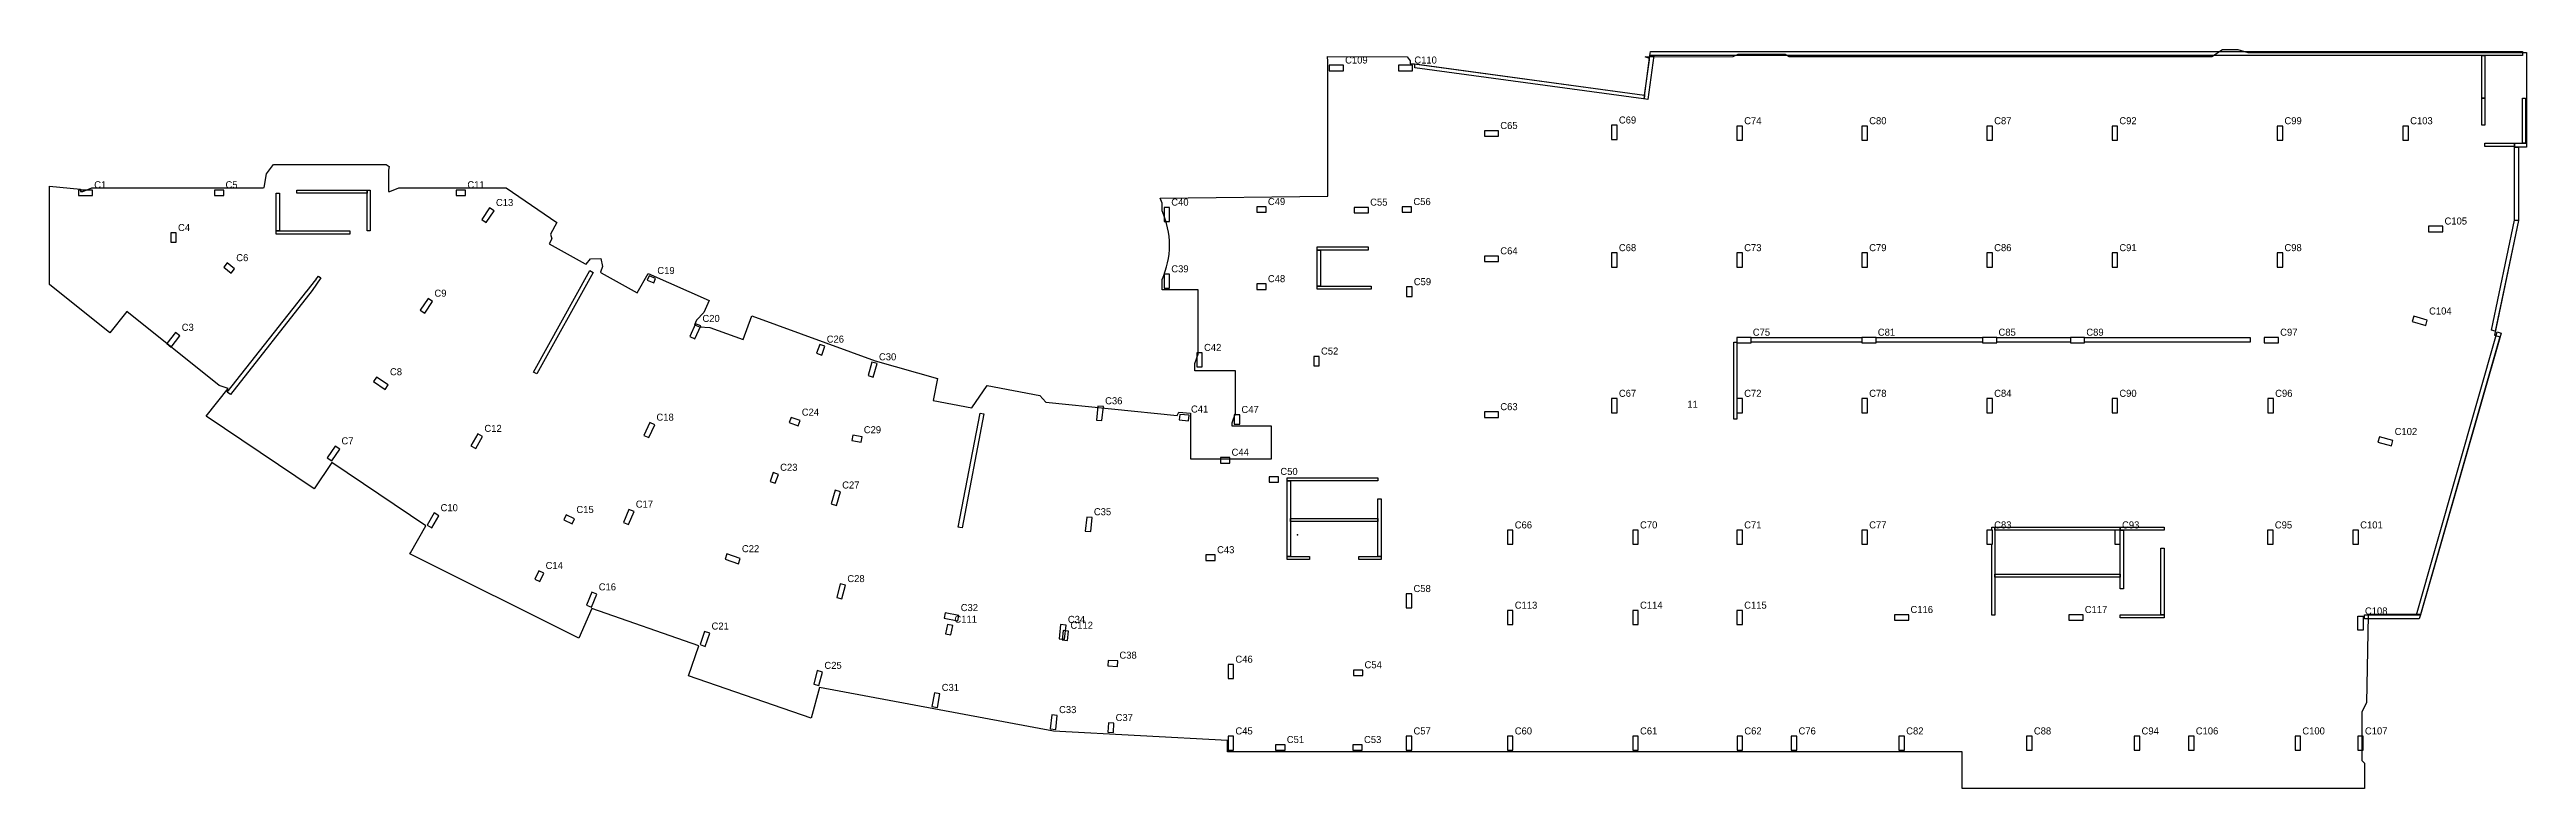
# Model space of a CAD drawing. Header units: inches. Extents: x 3282 to 9618, y 5323 to 56288.
# Drawn here: x 3290 to 9617, y 54401 to 56288 of the extents above; entities that cross this region are included whole.
import ezdxf

# ---------------------------------------------------------------- set-up
doc = ezdxf.new("R2010")
doc.units = ezdxf.units.IN
for name, color, linetype in [('BOUNDARY', 1, 'Continuous'), ('COL-LABEL', 2, 'Continuous'), ('COLS', 2, 'Continuous'), ('DATUM', 7, 'Continuous'), ('FLOOR NUMBER', 3, 'Continuous'), ('WALL', 4, 'Continuous')]:
    doc.layers.add(name, color=color, linetype=linetype)

msp = doc.modelspace()

# ---------------------------------------------------------------- linework, layer by layer
at = {"layer": 'BOUNDARY'}
msp.add_lwpolyline([(3746.2, 55422.6), (3723.3, 55430.5), (3487.7, 55619.5), (3444.4, 55564.5), (3290.3, 55688.1), (3290.3, 55939.1), (3369.3, 55931.9), (3369.3, 55925.9), (3375.3, 55925.9), (3398.2, 55934.9), (3836.2, 55934.9), (3838.6, 55935.6), (3844.8, 55971), (3862.3, 55994.3), (4150.3, 55994.3), (4157.8, 55989.7), (4155.7, 55980.6), (4155.7, 55925.9), (4159.2, 55925.9), (4182.8, 55934.9), (4456.2, 55934.9), (4586.2, 55846.7), (4569.5, 55816.6), (4573.4, 55805), (4566.2, 55792.1), (4658.2, 55741), (4660.8, 55739.8), (4671.7, 55754.2), (4698.6, 55754.3), (4702.5, 55733.9), (4697.2, 55719.9), (4699.2, 55718.2), (4791.5, 55667), (4819, 55716.4), (4974.7, 55647.3), (4961.2, 55616.8), (4942.7, 55597.4), (4937.3, 55585.2), (4950.3, 55580.3), (4976.6, 55578.7), (5061.8, 55547.7), (5083.7, 55608.1), (5399.1, 55493.5), (5557.9, 55447.9), (5547.2, 55392.3), (5646.1, 55373.3), (5685.4, 55430.6), (5820, 55404.7), (5835.1, 55387.7), (6170.8, 55353.7), (6174.7, 55362.4), (6204.8, 55359.3), (6204.8, 55242.8), (6411.2, 55242.8), (6411.2, 55326.2), (6310.8, 55326.2), (6310.8, 55335.1), (6319.8, 55359.9), (6319.8, 55467.9), (6215.2, 55467.9), (6215.2, 55486.4), (6224.2, 55510.2), (6224.2, 55674.8), (6131.8, 55674.8), (6131.8, 55700.9, 0.217956), (6131.8, 55876.2), (6131.8, 55896.1), (6127, 55908.7), (6555, 55913.9), (6555, 56258), (6554.7, 56270.2), (6758, 56269.6), (6765.3, 56259.3), (6765.3, 56252), (6775.5, 56252), (7364.4, 56172), (7376.6, 56262.1), (7376.8, 56265), (7365.5, 56269.7), (7590.4, 56270.3), (7603.7, 56276.3), (7723.7, 56276.3), (7733.4, 56270.3), (8813.3, 56270.3), (8840.8, 56288.3), (8879.8, 56288.2), (8905.3, 56280.9), (9616.8, 56280.9), (9616.8, 56038.8), (9596.6, 56038.8), (9596.6, 55851.7), (9534.9, 55558.9), (9549, 55554.8), (9346.1, 54845.1), (9214.3, 54845.1), (9212.1, 54844.1), (9208.6, 54619.6), (9196.1, 54596.8), (9196.1, 54472.8), (9203.3, 54465.6), (9203.3, 54401.3), (8175.1, 54401.3), (8175.1, 54494.5), (6298.7, 54494.5), (6298.7, 54523.5), (5854.6, 54548), (5256.6, 54659.2), (5235.8, 54580.4), (4922, 54689.1), (4948.5, 54765.7), (4675, 54860.5), (4642.3, 54784.8), (4210.6, 55000.3), (4212, 55003), (4251.3, 55071.9), (4011.2, 55233.6), (3965.9, 55166.3), (3690.4, 55351.7)], format="xyb", close=True, dxfattribs=at)
at = {"layer": 'COLS'}
for points in [[(6594.9, 56234), (6594.9, 56248), (6558.9, 56248), (6558.9, 56234)], [(6771.7, 56234), (6771.7, 56248), (6735.7, 56248), (6735.7, 56234)], [(6991.3, 56066.8), (6991.3, 56080.8), (6955.3, 56080.8), (6955.3, 56066.8)], [(7280.2, 56058.9), (7294.2, 56058.9), (7294.2, 56094.9), (7280.2, 56094.9)], [(7600.2, 56057), (7614.2, 56057), (7614.2, 56093), (7600.2, 56093)], [(7919.5, 56057), (7933.5, 56057), (7933.5, 56093), (7919.5, 56093)], [(8238.7, 56057), (8252.7, 56057), (8252.7, 56093), (8238.7, 56093)], [(8558.4, 56057), (8572.4, 56057), (8572.4, 56093), (8558.4, 56093)], [(8980.1, 56057), (8994.1, 56057), (8994.1, 56093), (8980.1, 56093)], [(9301.2, 56057), (9315.2, 56057), (9315.2, 56093), (9301.2, 56093)], [(3363.9, 55929.5), (3363.9, 55915.5), (3399.9, 55915.5), (3399.9, 55929.5)], [(3735.2, 55915.5), (3735.2, 55929.5), (3711.2, 55929.5), (3711.2, 55915.5)], [(4353, 55915.5), (4353, 55929.5), (4329, 55929.5), (4329, 55915.5)], [(4394.2, 55854.5), (4405.8, 55846.6), (4426, 55876.4), (4414.4, 55884.3)], [(6150.9, 55885.1), (6136.9, 55885.1), (6136.9, 55849.1), (6150.9, 55849.1)], [(6397.7, 55872.6), (6397.7, 55886.6), (6373.7, 55886.6), (6373.7, 55872.6)], [(6658.9, 55871.1), (6658.9, 55885.1), (6622.9, 55885.1), (6622.9, 55871.1)], [(6769.3, 55872.6), (6769.3, 55886.6), (6745.3, 55886.6), (6745.3, 55872.6)], [(3599.9, 55796.2), (3613.9, 55796.2), (3613.9, 55820.2), (3599.9, 55820.2)], [(9402.9, 55822.9), (9402.9, 55836.9), (9366.9, 55836.9), (9366.9, 55822.9)], [(3754, 55717.4), (3762.7, 55728.4), (3743.8, 55743.3), (3735.2, 55732.3)], [(6991.3, 55746.8), (6991.3, 55760.8), (6955.3, 55760.8), (6955.3, 55746.8)], [(7280.2, 55732.9), (7294.2, 55732.9), (7294.2, 55768.9), (7280.2, 55768.9)], [(7600.2, 55732.9), (7614.2, 55732.9), (7614.2, 55768.9), (7600.2, 55768.9)], [(7919.5, 55732.9), (7933.5, 55732.9), (7933.5, 55768.9), (7919.5, 55768.9)], [(8238.7, 55732.9), (8252.7, 55732.9), (8252.7, 55768.9), (8238.7, 55768.9)], [(8558.4, 55732.9), (8572.4, 55732.9), (8572.4, 55768.9), (8558.4, 55768.9)], [(8980.1, 55732.9), (8994.1, 55732.9), (8994.1, 55768.9), (8980.1, 55768.9)], [(4821.8, 55710.6), (4816.9, 55699.6), (4833.4, 55692.3), (4838.2, 55703.3)], [(6150.9, 55714.8), (6136.9, 55714.8), (6136.9, 55678.8), (6150.9, 55678.8)], [(6397.7, 55675.7), (6397.7, 55689.7), (6373.7, 55689.7), (6373.7, 55675.7)], [(6770.3, 55682), (6756.3, 55682), (6756.3, 55658), (6770.3, 55658)], [(4237, 55622.8), (4248.6, 55615), (4268.8, 55644.8), (4257.2, 55652.6)], [(3590.2, 55537.2), (3601.2, 55528.6), (3623.4, 55556.9), (3612.4, 55565.5)], [(4926, 55555.2), (4938.7, 55549.5), (4953.4, 55582.4), (4940.6, 55588.1)], [(7636.2, 55538.9), (7636.2, 55552.9), (7600.2, 55552.9), (7600.2, 55538.9)], [(7955.5, 55538.9), (7955.5, 55552.9), (7919.5, 55552.9), (7919.5, 55538.9)], [(8263.7, 55538.9), (8263.7, 55552.9), (8227.7, 55552.9), (8227.7, 55538.9)], [(8488.1, 55538.9), (8488.1, 55552.9), (8452.1, 55552.9), (8452.1, 55538.9)], [(8983.2, 55538.9), (8983.2, 55552.9), (8947.2, 55552.9), (8947.2, 55538.9)], [(9359.7, 55583.8), (9363.5, 55597.2), (9328.9, 55607.1), (9325.1, 55593.7)], [(5270.8, 55530.5), (5257.7, 55535.3), (5249.5, 55512.7), (5262.6, 55507.9)], [(5380.9, 55455.6), (5394.3, 55451.8), (5404.3, 55486.4), (5390.8, 55490.2)], [(6234.6, 55514.1), (6220.6, 55514.1), (6220.6, 55478.1), (6234.6, 55478.1)], [(6533.3, 55504.8), (6519.3, 55504.8), (6519.3, 55480.8), (6533.3, 55480.8)], [(4147.5, 55420.3), (4155.3, 55431.9), (4125.5, 55452), (4117.6, 55440.4)], [(5964.4, 55342.1), (5978.3, 55340.7), (5981.9, 55376.5), (5968, 55377.9)], [(6199.8, 55340.3), (6201.2, 55354.3), (6177.3, 55356.7), (6175.9, 55342.8)], [(6991.3, 55348.8), (6991.3, 55362.8), (6955.3, 55362.8), (6955.3, 55348.8)], [(7280.2, 55360.9), (7294.2, 55360.9), (7294.2, 55396.9), (7280.2, 55396.9)], [(7600.2, 55360.9), (7614.2, 55360.9), (7614.2, 55396.9), (7600.2, 55396.9)], [(7919.5, 55360.9), (7933.5, 55360.9), (7933.5, 55396.9), (7919.5, 55396.9)], [(8238.7, 55360.9), (8252.7, 55360.9), (8252.7, 55396.9), (8238.7, 55396.9)], [(8558.4, 55360.9), (8572.4, 55360.9), (8572.4, 55396.9), (8558.4, 55396.9)], [(8956.4, 55360.9), (8970.4, 55360.9), (8970.4, 55396.9), (8956.4, 55396.9)], [(4366.5, 55276.1), (4378.7, 55269.1), (4396.5, 55300.4), (4384.4, 55307.3)], [(4808.6, 55303), (4821.4, 55297.3), (4836, 55330.2), (4823.2, 55335.9)], [(5184.6, 55348.8), (5179.8, 55335.7), (5202.4, 55327.5), (5207.1, 55340.6)], [(5362.9, 55285.6), (5365.5, 55299.4), (5341.9, 55303.9), (5339.3, 55290.1)], [(6316.1, 55331.6), (6330.1, 55331.6), (6330.1, 55355.6), (6316.1, 55355.6)], [(9271.7, 55276.1), (9275.6, 55289.6), (9241, 55299.5), (9237.1, 55286)], [(3999.8, 55245.6), (4011.4, 55237.8), (4031.5, 55267.6), (4019.9, 55275.5)], [(6304.9, 55232.4), (6304.9, 55246.4), (6280.9, 55246.4), (6280.9, 55232.4)], [(5151.9, 55203.2), (5138.7, 55208), (5130.5, 55185.5), (5143.7, 55180.7)], [(6429.5, 55183.4), (6429.5, 55197.4), (6405.5, 55197.4), (6405.5, 55183.4)], [(4254.6, 55073.5), (4266.8, 55066.6), (4284.6, 55097.8), (4272.4, 55104.8)], [(4756, 55080.8), (4768.8, 55075.3), (4783.1, 55108.3), (4770.3, 55113.9)], [(5286.9, 55128.1), (5300.4, 55124.2), (5310.3, 55158.8), (5296.9, 55162.7)], [(4625.2, 55077), (4631.5, 55089.5), (4610, 55100.2), (4603.7, 55087.7)], [(5935.7, 55058.7), (5949.6, 55057.3), (5953.2, 55093.1), (5939.3, 55094.5)], [(7028.2, 55060.8), (7014.2, 55060.8), (7014.2, 55024.8), (7028.2, 55024.8)], [(7348.2, 55060.8), (7334.2, 55060.8), (7334.2, 55024.8), (7348.2, 55024.8)], [(7600.2, 55024.8), (7614.2, 55024.8), (7614.2, 55060.8), (7600.2, 55060.8)], [(7919.5, 55024.8), (7933.5, 55024.8), (7933.5, 55060.8), (7919.5, 55060.8)], [(8238.7, 55024.8), (8252.7, 55024.8), (8252.7, 55060.8), (8238.7, 55060.8)], [(8565.3, 55024.8), (8579.3, 55024.8), (8579.3, 55060.8), (8565.3, 55060.8)], [(8955.6, 55024.8), (8969.6, 55024.8), (8969.6, 55060.8), (8955.6, 55060.8)], [(9173.6, 55024.8), (9187.6, 55024.8), (9187.6, 55060.8), (9173.6, 55060.8)], [(5049.7, 54975.1), (5054.3, 54988.3), (5020.3, 55000.1), (5015.7, 54986.9)], [(6267.9, 54983.5), (6267.9, 54997.5), (6243.9, 54997.5), (6243.9, 54983.5)], [(4552.9, 54950.9), (4540.4, 54957.2), (4529.7, 54935.7), (4542.2, 54929.5)], [(5300.8, 54888.9), (5314.3, 54885.3), (5323.5, 54920.1), (5310, 54923.7)], [(4661.4, 54869.6), (4674.2, 54864), (4688.5, 54897.1), (4675.6, 54902.6)], [(6755.6, 54862.3), (6769.6, 54862.3), (6769.6, 54898.3), (6755.6, 54898.3)], [(7028.2, 54855.8), (7014.2, 54855.8), (7014.2, 54819.8), (7028.2, 54819.8)], [(7348.2, 54855.8), (7334.2, 54855.8), (7334.2, 54819.8), (7348.2, 54819.8)], [(7600.2, 54819.8), (7614.2, 54819.8), (7614.2, 54855.8), (7600.2, 54855.8)], [(4951.7, 54768.5), (4964.9, 54763.9), (4976.7, 54797.9), (4963.5, 54802.5)], [(5610.5, 54829.3), (5613.1, 54843.1), (5577.7, 54849.7), (5575.1, 54835.9)], [(5597.1, 54817.5), (5583.4, 54820), (5579, 54796.4), (5592.7, 54793.9)], [(5868.8, 54783.8), (5882.7, 54782.3), (5886.7, 54818.1), (5872.8, 54819.6)], [(5876.7, 54780.7), (5890.7, 54779.1), (5893.3, 54803), (5879.4, 54804.5)], [(8039, 54830.8), (8039, 54844.8), (8003, 54844.8), (8003, 54830.8)], [(8484.1, 54830.8), (8484.1, 54844.8), (8448.1, 54844.8), (8448.1, 54830.8)], [(9199.7, 54841.1), (9199.7, 54805.1), (9185.7, 54805.1), (9185.7, 54841.1)], [(6017.7, 54712.9), (6018.5, 54726.9), (5994.5, 54728.2), (5993.7, 54714.2)], [(5242.1, 54667.3), (5255.6, 54663.8), (5264.9, 54698.6), (5251.3, 54702.1)], [(6300.7, 54681.9), (6314.7, 54681.9), (6314.7, 54717.9), (6300.7, 54717.9)], [(6644.5, 54689.7), (6644.5, 54703.7), (6620.5, 54703.7), (6620.5, 54689.7)], [(5544.2, 54610.4), (5558, 54607.8), (5564.6, 54643.2), (5550.8, 54645.8)], [(5846.4, 54553.4), (5860.3, 54551.9), (5864.3, 54587.7), (5850.4, 54589.2)], [(6008.7, 54568.1), (5994.7, 54568.9), (5993.4, 54545), (6007.4, 54544.2)], [(6300.7, 54498.7), (6314.7, 54498.7), (6314.7, 54534.7), (6300.7, 54534.7)], [(6755.6, 54498.7), (6769.6, 54498.7), (6769.6, 54534.7), (6755.6, 54534.7)], [(7014.2, 54498.7), (7028.2, 54498.7), (7028.2, 54534.7), (7014.2, 54534.7)], [(7334.2, 54498.7), (7348.2, 54498.7), (7348.2, 54534.7), (7334.2, 54534.7)], [(7600.6, 54498.7), (7614.6, 54498.7), (7614.6, 54534.7), (7600.6, 54534.7)], [(7739, 54498.7), (7753, 54498.7), (7753, 54534.7), (7739, 54534.7)], [(8014, 54498.7), (8028, 54498.7), (8028, 54534.7), (8014, 54534.7)], [(8340.1, 54498.7), (8354.1, 54498.7), (8354.1, 54534.7), (8340.1, 54534.7)], [(8615.1, 54498.7), (8629.1, 54498.7), (8629.1, 54534.7), (8615.1, 54534.7)], [(8753.6, 54498.7), (8767.6, 54498.7), (8767.6, 54534.7), (8753.6, 54534.7)], [(9025.8, 54498.7), (9039.8, 54498.7), (9039.8, 54534.7), (9025.8, 54534.7)], [(9185.7, 54498.7), (9199.7, 54498.7), (9199.7, 54534.7), (9185.7, 54534.7)], [(6446, 54498.7), (6446, 54512.7), (6422, 54512.7), (6422, 54498.7)], [(6643.2, 54498.7), (6643.2, 54512.7), (6619.2, 54512.7), (6619.2, 54498.7)]]:
    msp.add_lwpolyline(points, close=True, dxfattribs=at)
at = {"layer": 'DATUM'}
msp.add_point((6477.6, 55048.8), dxfattribs=at)
at = {"layer": 'WALL'}
for points in [[(7363, 56162.1), (7361.9, 56162.3), (6777.4, 56241.6), (6777.4, 56251.7), (7364.4, 56172)], [(7372.9, 56160.8), (7367.5, 56161.5), (7363, 56162.1), (7378.1, 56273), (7388.2, 56273)], [(9503.1, 56273), (9443.3, 56273), (7378.1, 56273), (7379.4, 56283), (9606.8, 56283), (9606.8, 56273)], [(9510.8, 56164), (9503.1, 56164), (9503.1, 56273), (9510.8, 56273)], [(9504, 56094.8), (9503.1, 56094.8), (9503.1, 56164), (9510.8, 56164), (9510.8, 56094.8)], [(9614.6, 56048.8), (9606.8, 56048.8), (9606.8, 56164), (9614.6, 56164)], [(9510.8, 56041.1), (9510.8, 56048.8), (9586.6, 56048.8), (9586.6, 56041.1)], [(9616.8, 56038.8), (9605, 56038.8), (9586.6, 56038.8), (9586.6, 56048.8), (9616.8, 56048.8)], [(9596.6, 55851.7), (9586.6, 55852.7), (9586.6, 56038.8), (9596.6, 56038.8)], [(3921.5, 55921.1), (3921.5, 55922.1), (3921.5, 55929.1), (4101.5, 55929.1), (4101.5, 55921.1)], [(4101.5, 55825.1), (4101.5, 55873.4), (4101.5, 55929.1), (4109.5, 55929.1), (4109.5, 55825.1)], [(3869.5, 55825.1), (3869.5, 55873.4), (3869.5, 55921.1), (3877.4, 55921.1), (3877.4, 55825.1)], [(4057.5, 55817.1), (4051.8, 55817.1), (3869.5, 55817.1), (3869.5, 55825.1), (4057.5, 55825.1)], [(9537, 55568.7), (9527.3, 55571.5), (9586.6, 55852.7), (9596.6, 55851.7)], [(6528.2, 55776.3), (6528.2, 55784.3), (6658.3, 55784.3), (6658.3, 55776.3)], [(6528.2, 55684.3), (6528.2, 55715.8), (6528.2, 55776.3), (6536.2, 55776.3), (6536.2, 55684.3)], [(3752.4, 55407.7), (3744.1, 55413.3), (3947.2, 55671.3), (3948.1, 55670.7), (3948.6, 55671.3), (3948, 55671.8), (3970.3, 55700.1), (3970.9, 55699.6), (3971.3, 55700.2), (3970.5, 55700.8), (3977.4, 55709.6), (3982.9, 55705.2), (3961, 55672.7)], [(4534.8, 55459.9), (4526.1, 55464.8), (4670.1, 55724.1), (4678.9, 55719.2)], [(6528.2, 55676.3), (6528.2, 55676.3), (6528.2, 55684.3), (6666.3, 55684.3), (6666.3, 55676.3)], [(7636.2, 55541.3), (7636.2, 55552.9), (7919.5, 55552.9), (7919.5, 55541.3)], [(7955.5, 55541.3), (7955.5, 55552.9), (8227.7, 55552.9), (8227.7, 55541.3)], [(8452.1, 55541.3), (8445.8, 55541.3), (8263.7, 55541.3), (8263.7, 55552.9), (8452.1, 55552.9)], [(8911.3, 55541.3), (8904.1, 55541.3), (8488.1, 55541.3), (8488.1, 55552.9), (8911.3, 55552.9)], [(9346, 54844.8), (9335.6, 54844.8), (9542.2, 55567.2), (9551.8, 55564.4)], [(7596.7, 55344.3), (7592.3, 55344.3), (7592.3, 55540.9), (7599.9, 55540.9), (7599.9, 55344.3)], [(5620.9, 55066.9), (5615.3, 55068), (5611.1, 55068.8), (5667.2, 55360.1), (5677, 55358.2)], [(6531.9, 55186.7), (6459.7, 55186.7), (6451.7, 55186.7), (6451.7, 55194.7), (6683.3, 55194.7), (6683.3, 55186.7)], [(6451.7, 54993.7), (6451.7, 55006.6), (6451.7, 55186.7), (6459.7, 55186.7), (6459.7, 54993.7)], [(6691.3, 54993.7), (6683.3, 54993.7), (6683.3, 55140.7), (6691.3, 55140.7)], [(6565.7, 55082.7), (6565.7, 55082.7), (6459.7, 55082.7), (6459.7, 55090.7), (6683.3, 55090.7), (6683.3, 55082.7)], [(8251.3, 54844), (8251.3, 54875.2), (8251.3, 55024.8), (8252.7, 55024.8), (8252.7, 55060.8), (8251.3, 55060.8), (8251.3, 55068.8), (8259.3, 55068.8), (8259.3, 54844)], [(8565.3, 55060.8), (8365, 55060.8), (8259.3, 55060.8), (8259.3, 55068.8), (8579.3, 55068.8), (8579.3, 55060.8), (8565.3, 55060.8)], [(8688.5, 55060.8), (8683.3, 55060.8), (8579.3, 55060.8), (8579.3, 55068.8), (8691.3, 55068.8), (8691.3, 55060.8)], [(8579.3, 54911.2), (8579.3, 54927.8), (8579.3, 55060.8), (8587.3, 55060.8), (8587.3, 54911.2)], [(6464.5, 54985.7), (6451.7, 54985.7), (6451.7, 54993.7), (6508.7, 54993.7), (6508.7, 54985.7)], [(6691.3, 54985.7), (6683.3, 54985.7), (6634.3, 54985.7), (6634.3, 54993.7), (6691.3, 54993.7)], [(8688.5, 54844.8), (8683.3, 54844.8), (8683.3, 55014.8), (8691.3, 55014.8), (8691.3, 54844.8)], [(8579.3, 54940.8), (8365, 54940.8), (8259.3, 54940.8), (8259.3, 54948.8), (8579.3, 54948.8)], [(8580.6, 54836.8), (8579.3, 54836.8), (8579.3, 54844.8), (8691.3, 54844.8), (8691.3, 54836.8)], [(9343.1, 54834.8), (9335.4, 54834.8), (9203.3, 54834.8), (9203.3, 54844.8), (9346, 54844.8)]]:
    msp.add_lwpolyline(points, close=True, dxfattribs=at)

# ---------------------------------------------------------------- texts
at = {"layer": 'COL-LABEL'}
for s, p in [('C109', (6599.4, 56252.5)), ('C110', (6776.2, 56252.5)), ('C69', (7298.7, 56099.4)), ('C65', (6995.8, 56085.3)), ('C74', (7618.7, 56097.5)), ('C80', (7938, 56097.5)), ('C87', (8257.2, 56097.5)), ('C92', (8576.9, 56097.5)), ('C99', (8998.6, 56097.5)), ('C103', (9319.7, 56097.5)), ('C1', (3404.4, 55934)), ('C5', (3739.7, 55934)), ('C11', (4357.5, 55934)), ('C13', (4430.5, 55888.8)), ('C40', (6155.4, 55889.6)), ('C49', (6402.2, 55891.1)), ('C55', (6663.4, 55889.6)), ('C56', (6773.8, 55891.1)), ('C4', (3618.4, 55824.7)), ('C105', (9407.4, 55841.4)), ('C6', (3767.2, 55747.8)), ('C39', (6155.4, 55719.3)), ('C64', (6995.8, 55765.3)), ('C68', (7298.7, 55773.4)), ('C73', (7618.7, 55773.4)), ('C79', (7938, 55773.4)), ('C86', (8257.2, 55773.4)), ('C91', (8576.9, 55773.4)), ('C98', (8998.6, 55773.4)), ('C9', (4273.3, 55657.1)), ('C19', (4842.7, 55715.1)), ('C48', (6402.2, 55694.2)), ('C59', (6774.8, 55686.5)), ('C20', (4957.9, 55592.6)), ('C104', (9368, 55611.6)), ('C3', (3627.9, 55570)), ('C26', (5275.3, 55539.8)), ('C75', (7640.7, 55557.4)), ('C81', (7960, 55557.4)), ('C85', (8268.2, 55557.4)), ('C89', (8492.6, 55557.4)), ('C97', (8987.7, 55557.4)), ('C30', (5408.8, 55494.7)), ('C42', (6239.1, 55518.6)), ('C52', (6537.8, 55509.3)), ('C8', (4159.8, 55456.5)), ('C18', (4840.5, 55340.4)), ('C24', (5211.6, 55353.3)), ('C36', (5986.4, 55382.4)), ('C41', (6205.7, 55361.2)), ('C47', (6334.6, 55360.1)), ('C63', (6995.8, 55367.3)), ('C67', (7298.7, 55401.4)), ('C72', (7618.7, 55401.4)), ('C78', (7938, 55401.4)), ('C84', (8257.2, 55401.4)), ('C90', (8576.9, 55401.4)), ('C96', (8974.9, 55401.4)), ('C7', (4036, 55280)), ('C12', (4401, 55311.8)), ('C29', (5370, 55308.4)), ('C102', (9280.1, 55304)), ('C23', (5156.4, 55212.5)), ('C44', (6309.4, 55250.9)), ('C27', (5314.8, 55167.2)), ('C50', (6434, 55201.9)), ('C10', (4289.1, 55109.3)), ('C15', (4636, 55104.7)), ('C17', (4787.6, 55118.4)), ('C35', (5957.7, 55099)), ('C66', (7032.7, 55065.3)), ('C70', (7352.7, 55065.3)), ('C71', (7618.7, 55065.3)), ('C77', (7938, 55065.3)), ('C83', (8257.2, 55065.3)), ('C93', (8583.8, 55065.3)), ('C95', (8974.1, 55065.3)), ('C101', (9192.1, 55065.3)), ('C14', (4557.4, 54961.7)), ('C22', (5058.8, 55004.6)), ('C43', (6272.4, 55002)), ('C16', (4693, 54907.1)), ('C28', (5328, 54928.2)), ('C58', (6774.1, 54902.8)), ('C32', (5617.6, 54854.2)), ('C113', (7032.7, 54860.3)), ('C114', (7352.7, 54860.3)), ('C115', (7618.7, 54860.3)), ('C116', (8043.5, 54849.3)), ('C117', (8488.6, 54849.3)), ('C108', (9204.2, 54845.6)), ('C21', (4981.2, 54807)), ('C111', (5601.6, 54824.5)), ('C34', (5891.2, 54824.1)), ('C112', (5897.8, 54809)), ('C25', (5269.4, 54706.6)), ('C38', (6023, 54732.7)), ('C46', (6319.2, 54722.4)), ('C54', (6649, 54708.2)), ('C31', (5569.1, 54650.3)), ('C33', (5868.8, 54593.7)), ('C37', (6013.2, 54573.4)), ('C45', (6319.2, 54539.2)), ('C51', (6450.5, 54517.2)), ('C53', (6647.7, 54517.2)), ('C57', (6774.1, 54539.2)), ('C60', (7032.7, 54539.2)), ('C61', (7352.7, 54539.2)), ('C62', (7619.1, 54539.2)), ('C76', (7757.5, 54539.2)), ('C82', (8032.5, 54539.2)), ('C88', (8358.6, 54539.2)), ('C94', (8633.6, 54539.2)), ('C106', (8772.1, 54539.2)), ('C100', (9044.3, 54539.2)), ('C107', (9204.2, 54539.2))]:
    msp.add_text(s, height=18, dxfattribs=at).set_placement(p)
at = {"layer": 'FLOOR NUMBER'}
msp.add_text('11', height=18, dxfattribs=at).set_placement((7473.5, 55373.4))

doc.saveas('drawing.dxf')
